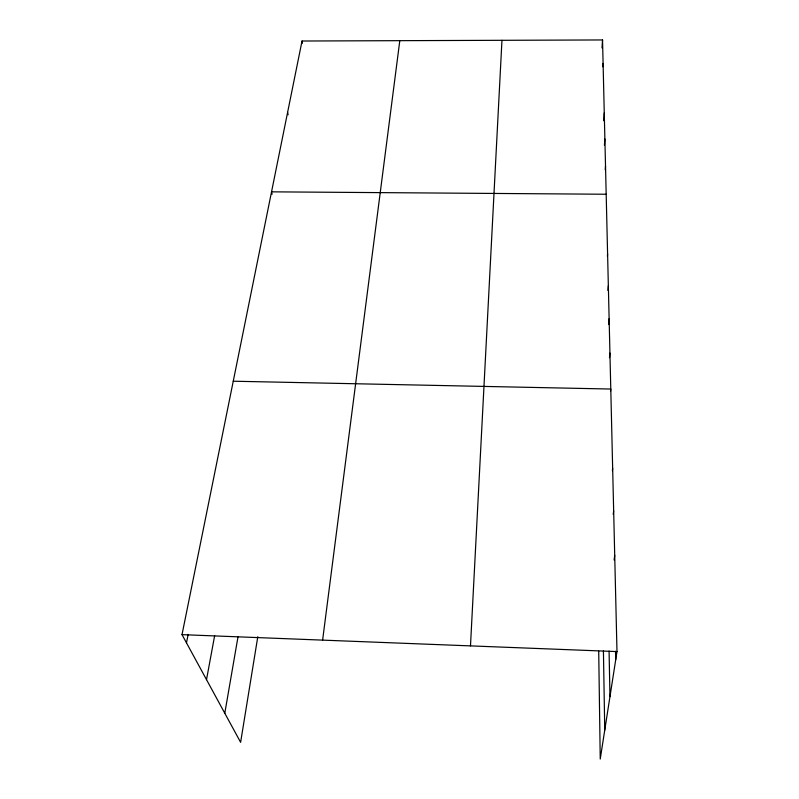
<?xml version="1.0" encoding="UTF-8"?>
<svg xmlns="http://www.w3.org/2000/svg" width="799" height="799" viewBox="0 0 799 799"><rect width="100%" height="100%" fill="white"/><g stroke="black" fill="none" stroke-linecap="round" stroke-linejoin="round"><path stroke-width="1.2" d="M470.481 645.892L501.962 40.31M602.017 47.89L602.536 39.95L302.032 41.019L182.012 634.646L240.619 742.321L257.797 636.713M602.865 66.796L603.095 63.401M603.694 120.739L604.264 112.869M604.424 145.198L604.883 138.986M605.233 169.797L605.522 166.092M607.39 256.359L607.6 253.952M607.919 290.407L608.349 285.642M608.578 324.534L609.128 318.661M609.487 357.722L609.937 353.098M610.556 391.31L610.786 389.043L233.248 381.213M612.384 470.721L612.663 468.294M613.233 514.326L613.662 510.801M322.616 640.119L399.8 40.669M614.121 559.939L614.721 555.405M602.536 39.95L616.988 651.594L600.239 759.05L598.711 651.215M224.789 713.247L237.972 637.003M206.512 679.649L214.641 635.734M186.477 642.845L188.155 634.396M606.181 194.247L271.54 191.84L272.109 194.237M182.012 634.646L616.988 651.594M287.61 112.379L288.109 114.826M302.032 41.019L302.441 43.236M615.51 651.275L615.709 659.824M609.078 651.075L609.967 696.648M603.425 651.005L604.743 730.146"/></g></svg>
